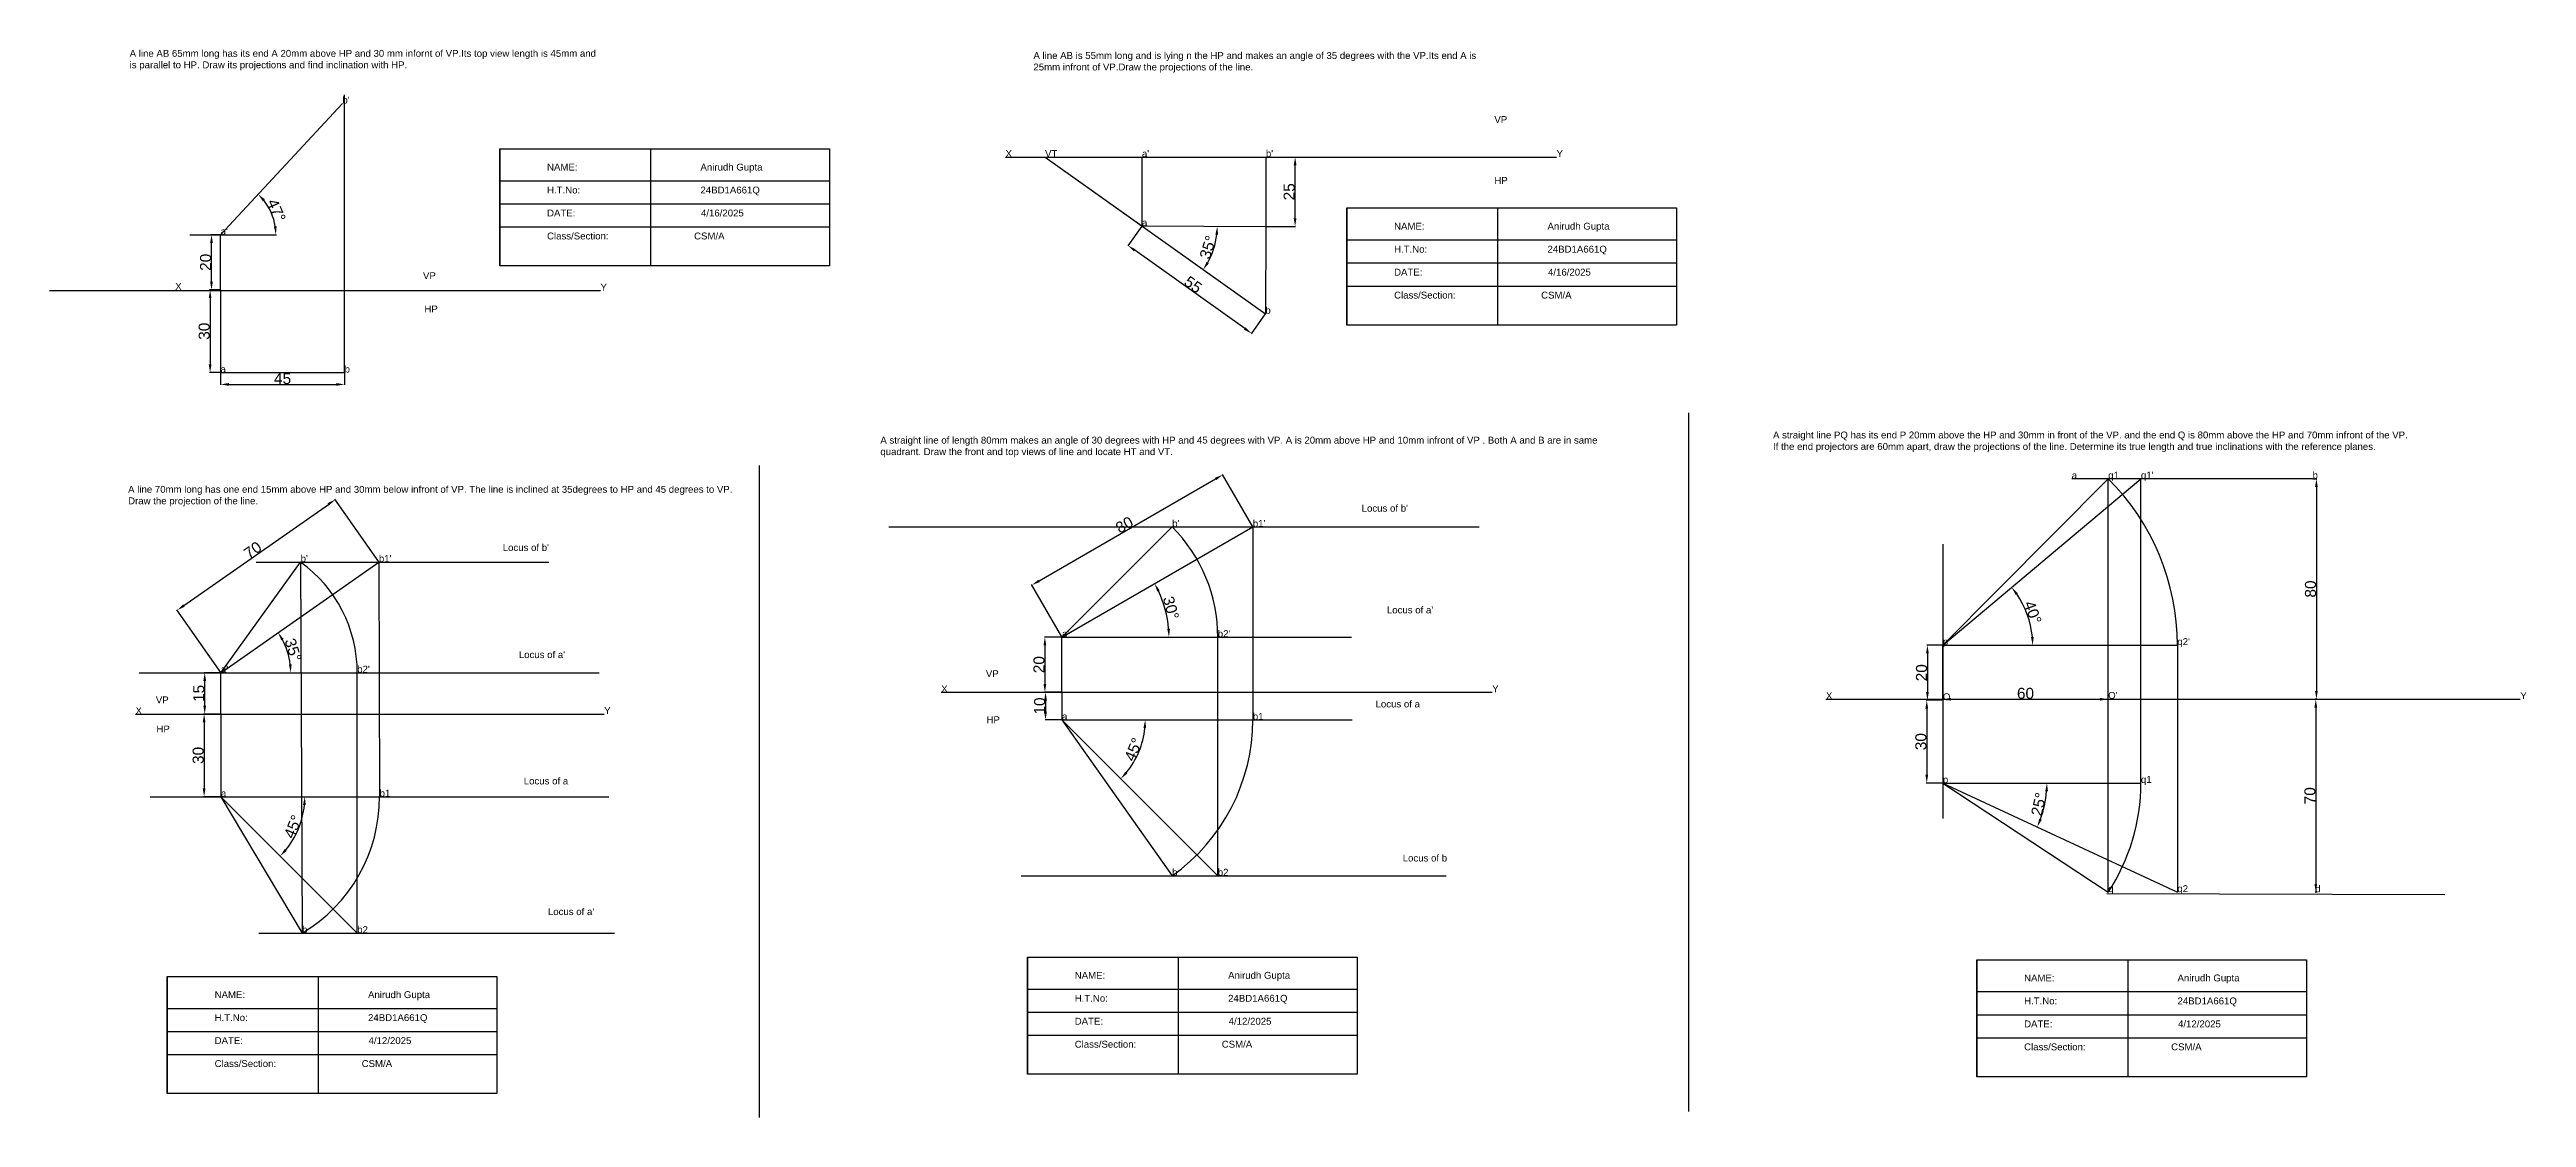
# Model space of a CAD drawing. Header units: millimetres. Extents: x 79 to 8014, y -55 to 1185.
# Drawn here: x 4027 to 4926, y 110 to 497 of the extents above; entities that cross this region are included whole.
import ezdxf

# ---------------------------------------------------------------- set-up
doc = ezdxf.new("R2010")
doc.units = ezdxf.units.MM
doc.header["$MEASUREMENT"] = 0
doc.header["$PDMODE"] = 1
doc.styles.get("Standard").update_dxf_attribs({"font": 'arial.ttf'})
doc.dimstyles.get("Standard").update_dxf_attribs({"dimtxt": 4, "dimasz": 3, "dimexe": 0.18, "dimexo": 0.0625, "dimgap": 0.09, "dimtad": 1, "dimdec": 0, "dimzin": 0, "dimdsep": 46, "dimtxsty": 'Standard', "dimcen": 0.09, "dimclrd": 6, "dimclre": 4, "dimadec": 0, "dimazin": 0, "dimtfac": 1, "dimtdec": 0, "dimtofl": 0, "dimtmove": 0, "dimatfit": 3, "dimfxl": 1, "dimtolj": 1, "dimtzin": 0, "dimarcsym": 1})

# ---------------------------------------------------------------- blocks, each defined once
blk = doc.blocks.new('*D39')
at = {"color": 4, "lineweight": -2, "transparency": 16777216}
for p, q in [((4089.04, 271.24), (4083.06, 271.24)), ((4089.04, 256.24), (4083.06, 256.24))]:
    blk.add_line(p, q, dxfattribs=at)
at = {"color": 6, "lineweight": -2, "transparency": 16777216}
blk.add_line((4083.24, 259.24), (4083.24, 268.24), dxfattribs=at)
at = {"color": 6, "transparency": 16777216}
for points in [[(4082.74, 268.24), (4083.74, 268.24), (4083.24, 271.24)], [(4082.74, 259.24), (4083.74, 259.24), (4083.24, 256.24)]]:
    blk.add_solid(points, dxfattribs=at)
at = {"layer": 'Defpoints', "color": 0, "transparency": 16777216}
for p in [(4083.24, 271.24), (4089.11, 271.24), (4089.11, 256.24)]:
    blk.add_point(p, dxfattribs=at)
at = {"color": 0, "transparency": 16777216, "insert": (4081.11, 263.74), "char_height": 4, "attachment_point": 5, "rotation": 90}
blk.add_mtext('\\A1;15', dxfattribs=at)
blk = doc.blocks.new('*D51')
at = {"color": 4, "lineweight": -2, "transparency": 16777216}
for p, q in [((4089.04, 256.24), (4082.84, 256.24)), ((4089.04, 226.24), (4082.84, 226.24))]:
    blk.add_line(p, q, dxfattribs=at)
at = {"color": 6, "lineweight": -2, "transparency": 16777216}
blk.add_line((4083.02, 253.24), (4083.02, 229.24), dxfattribs=at)
at = {"color": 6, "transparency": 16777216}
for points in [[(4082.52, 253.24), (4083.52, 253.24), (4083.02, 256.24)], [(4082.52, 229.24), (4083.52, 229.24), (4083.02, 226.24)]]:
    blk.add_solid(points, dxfattribs=at)
at = {"layer": 'Defpoints', "color": 0, "transparency": 16777216}
for p in [(4089.11, 256.24), (4083.02, 226.24), (4089.11, 226.24)]:
    blk.add_point(p, dxfattribs=at)
at = {"color": 0, "transparency": 16777216, "insert": (4080.88, 241.24), "char_height": 4, "attachment_point": 5, "rotation": 90}
blk.add_mtext('\\A1;30', dxfattribs=at)
blk = doc.blocks.new('*D52')
at = {"color": 6, "lineweight": -2, "transparency": 16777216}
blk.add_arc((4089.11, 271.24), 25.36, 6.78153, 28.21847, dxfattribs=at)
at = {"color": 6, "transparency": 16777216}
for points in [[(4111.03, 282.97), (4111.88, 283.5), (4109.88, 285.79)], [(4114.79, 274.27), (4113.79, 274.21), (4114.47, 271.24)]]:
    blk.add_solid(points, dxfattribs=at)
at = {"layer": 'Defpoints', "color": 0, "transparency": 16777216}
for p in [(4146.45, 311.39), (4059.49, 271.24), (4089.11, 271.24), (4113.94, 276.37), (4226.39, 271.24)]:
    blk.add_point(p, dxfattribs=at)
at = {"color": 0, "transparency": 16777216, "insert": (4115.33, 279.51), "char_height": 4, "attachment_point": 5, "rotation": 287.5}
blk.add_mtext('\\A1;35°', dxfattribs=at)
blk = doc.blocks.new('*D53')
at = {"color": 6, "lineweight": -2, "transparency": 16777216}
blk.add_arc((4089.11, 226.24), 30.45, 320.64728, 354.35272, dxfattribs=at)
at = {"color": 6, "transparency": 16777216}
for points in [[(4118.91, 223.27), (4119.91, 223.22), (4119.56, 226.24)], [(4113.02, 206.6), (4112.28, 207.27), (4110.64, 204.71)]]:
    blk.add_solid(points, dxfattribs=at)
at = {"layer": 'Defpoints', "color": 0, "transparency": 16777216}
for p in [(4063.48, 226.24), (4089.11, 226.24), (4229.95, 226.24), (4115.48, 211.02), (4138.6, 176.74)]:
    blk.add_point(p, dxfattribs=at)
at = {"color": 0, "transparency": 16777216, "insert": (4115.27, 215.4), "char_height": 4, "attachment_point": 5, "rotation": 67.5}
blk.add_mtext('\\A1;45°', dxfattribs=at)
blk = doc.blocks.new('*D54')
at = {"color": 4, "lineweight": -2, "transparency": 16777216}
for p, q in [((4146.41, 311.44), (4130.48, 334.2)), ((4089.07, 271.29), (4073.13, 294.05))]:
    blk.add_line(p, q, dxfattribs=at)
at = {"color": 6, "lineweight": -2, "transparency": 16777216}
blk.add_line((4075.7, 295.62), (4128.12, 332.33), dxfattribs=at)
at = {"color": 6, "transparency": 16777216}
for points in [[(4127.83, 332.74), (4128.41, 331.92), (4130.58, 334.05)], [(4075.41, 296.03), (4075.98, 295.21), (4073.24, 293.9)]]:
    blk.add_solid(points, dxfattribs=at)
at = {"layer": 'Defpoints', "color": 0, "transparency": 16777216}
for p in [(4130.58, 334.05), (4146.45, 311.39), (4089.11, 271.24)]:
    blk.add_point(p, dxfattribs=at)
at = {"color": 0, "transparency": 16777216, "insert": (4100.69, 315.73), "char_height": 4, "attachment_point": 5, "rotation": 35}
blk.add_mtext('\\A1;70', dxfattribs=at)
blk = doc.blocks.new('*D55')
at = {"color": 6, "lineweight": -2, "transparency": 16777216}
blk.add_arc((4394.41, 284.16), 38.84, 4.42718, 25.57282, dxfattribs=at)
at = {"color": 6, "transparency": 16777216}
for points in [[(4428.99, 300.69), (4429.88, 301.16), (4428.04, 303.58)], [(4433.62, 287.18), (4432.63, 287.14), (4433.24, 284.16)]]:
    blk.add_solid(points, dxfattribs=at)
at = {"layer": 'Defpoints', "color": 0, "transparency": 16777216}
for p in [(4463.69, 324.16), (4432.65, 290.9), (4394.41, 284.16), (4394.41, 284.16), (4499.52, 284.16)]:
    blk.add_point(p, dxfattribs=at)
at = {"color": 0, "transparency": 16777216, "insert": (4433.98, 294.76), "char_height": 4, "attachment_point": 5, "rotation": 285}
blk.add_mtext('\\A1;30°', dxfattribs=at)
blk = doc.blocks.new('*D56')
at = {"color": 6, "lineweight": -2, "transparency": 16777216}
blk.add_arc((4394.41, 254.16), 30.23, 320.68863, 354.31137, dxfattribs=at)
at = {"color": 6, "transparency": 16777216}
for points in [[(4423.99, 251.19), (4424.98, 251.14), (4424.63, 254.16)], [(4418.16, 234.67), (4417.42, 235.35), (4415.78, 232.79)]]:
    blk.add_solid(points, dxfattribs=at)
at = {"layer": 'Defpoints', "color": 0, "transparency": 16777216}
for p in [(4394.41, 254.16), (4394.41, 254.16), (4499.75, 254.16), (4420.58, 239.05), (4450.97, 197.59)]:
    blk.add_point(p, dxfattribs=at)
at = {"color": 0, "transparency": 16777216, "insert": (4420.37, 243.41), "char_height": 4, "attachment_point": 5, "rotation": 67.5}
blk.add_mtext('\\A1;45°', dxfattribs=at)
blk = doc.blocks.new('*D40')
at = {"color": 4, "lineweight": -2, "transparency": 16777216}
for p, q in [((4463.66, 324.22), (4452.69, 343.21)), ((4394.37, 284.22), (4383.41, 303.21))]:
    blk.add_line(p, q, dxfattribs=at)
at = {"color": 6, "lineweight": -2, "transparency": 16777216}
blk.add_line((4386.1, 304.55), (4450.18, 341.55), dxfattribs=at)
at = {"color": 6, "transparency": 16777216}
for points in [[(4449.93, 341.98), (4450.43, 341.12), (4452.78, 343.05)], [(4385.85, 304.98), (4386.35, 304.12), (4383.5, 303.05)]]:
    blk.add_solid(points, dxfattribs=at)
at = {"layer": 'Defpoints', "color": 0, "transparency": 16777216}
for p in [(4452.78, 343.05), (4463.69, 324.16), (4394.41, 284.16)]:
    blk.add_point(p, dxfattribs=at)
at = {"color": 0, "transparency": 16777216, "insert": (4417.07, 324.9), "char_height": 4, "attachment_point": 5, "rotation": 30}
blk.add_mtext('\\A1;80', dxfattribs=at)
blk = doc.blocks.new('*D57')
at = {"color": 4, "lineweight": -2, "transparency": 16777216}
for p, q in [((4394.34, 284.16), (4388.03, 284.16)), ((4394.34, 264.16), (4388.03, 264.16))]:
    blk.add_line(p, q, dxfattribs=at)
at = {"color": 6, "lineweight": -2, "transparency": 16777216}
blk.add_line((4388.21, 281.16), (4388.21, 267.16), dxfattribs=at)
at = {"color": 6, "transparency": 16777216}
for points in [[(4387.71, 281.16), (4388.71, 281.16), (4388.21, 284.16)], [(4387.71, 267.16), (4388.71, 267.16), (4388.21, 264.16)]]:
    blk.add_solid(points, dxfattribs=at)
at = {"layer": 'Defpoints', "color": 0, "transparency": 16777216}
for p in [(4394.41, 284.16), (4388.21, 264.16), (4394.41, 264.16)]:
    blk.add_point(p, dxfattribs=at)
at = {"color": 0, "transparency": 16777216, "insert": (4386.08, 274.16), "char_height": 4, "attachment_point": 5, "rotation": 90}
blk.add_mtext('\\A1;20', dxfattribs=at)
blk = doc.blocks.new('*D58')
at = {"color": 4, "lineweight": -2, "transparency": 16777216}
for p, q in [((4394.34, 264.16), (4388.26, 264.16)), ((4394.34, 254.16), (4388.26, 254.16))]:
    blk.add_line(p, q, dxfattribs=at)
at = {"color": 6, "lineweight": -2, "transparency": 16777216}
blk.add_line((4388.44, 261.16), (4388.44, 257.16), dxfattribs=at)
at = {"color": 6, "transparency": 16777216}
for points in [[(4387.94, 261.16), (4388.94, 261.16), (4388.44, 264.16)], [(4387.94, 257.16), (4388.94, 257.16), (4388.44, 254.16)]]:
    blk.add_solid(points, dxfattribs=at)
at = {"layer": 'Defpoints', "color": 0, "transparency": 16777216}
for p in [(4394.41, 264.16), (4388.44, 254.16), (4394.41, 254.16)]:
    blk.add_point(p, dxfattribs=at)
at = {"color": 0, "transparency": 16777216, "insert": (4386.31, 259.16), "char_height": 4, "attachment_point": 5, "rotation": 90}
blk.add_mtext('\\A1;10', dxfattribs=at)
blk = doc.blocks.new('*D45')
at = {"color": 4, "lineweight": -2, "transparency": 16777216}
for p, q in [((4714.17, 261.67), (4714.17, 261.79)), ((4774.17, 261.67), (4774.17, 261.79))]:
    blk.add_line(p, q, dxfattribs=at)
at = {"color": 6, "lineweight": -2, "transparency": 16777216}
blk.add_line((4717.17, 261.61), (4771.17, 261.61), dxfattribs=at)
at = {"color": 6, "transparency": 16777216}
for points in [[(4717.17, 262.11), (4717.17, 261.11), (4714.17, 261.61)], [(4771.17, 262.11), (4771.17, 261.11), (4774.17, 261.61)]]:
    blk.add_solid(points, dxfattribs=at)
at = {"layer": 'Defpoints', "color": 0, "transparency": 16777216}
for p in [(4714.17, 261.61), (4774.17, 261.61), (4774.17, 261.61)]:
    blk.add_point(p, dxfattribs=at)
at = {"color": 0, "transparency": 16777216, "insert": (4744.17, 263.74), "char_height": 4, "attachment_point": 5}
blk.add_mtext('\\A1;60', dxfattribs=at)
blk = doc.blocks.new('*D46')
at = {"color": 4, "lineweight": -2, "transparency": 16777216}
for p, q in [((4714.11, 281.23), (4708.38, 281.23)), ((4714.11, 261.23), (4708.38, 261.23))]:
    blk.add_line(p, q, dxfattribs=at)
at = {"color": 6, "lineweight": -2, "transparency": 16777216}
blk.add_line((4708.56, 278.23), (4708.56, 264.23), dxfattribs=at)
at = {"color": 6, "transparency": 16777216}
for points in [[(4708.06, 278.23), (4709.06, 278.23), (4708.56, 281.23)], [(4708.06, 264.23), (4709.06, 264.23), (4708.56, 261.23)]]:
    blk.add_solid(points, dxfattribs=at)
at = {"layer": 'Defpoints', "color": 0, "transparency": 16777216}
for p in [(4714.17, 281.23), (4708.56, 261.23), (4714.17, 261.23)]:
    blk.add_point(p, dxfattribs=at)
at = {"color": 0, "transparency": 16777216, "insert": (4706.43, 271.23), "char_height": 4, "attachment_point": 5, "rotation": 90}
blk.add_mtext('\\A1;20', dxfattribs=at)
blk = doc.blocks.new('*D47')
at = {"color": 4, "lineweight": -2, "transparency": 16777216}
for p, q in [((4714.11, 261.23), (4708.15, 261.23)), ((4714.11, 231.23), (4708.15, 231.23))]:
    blk.add_line(p, q, dxfattribs=at)
at = {"color": 6, "lineweight": -2, "transparency": 16777216}
blk.add_line((4708.33, 258.23), (4708.33, 234.23), dxfattribs=at)
at = {"color": 6, "transparency": 16777216}
for points in [[(4707.83, 258.23), (4708.83, 258.23), (4708.33, 261.23)], [(4707.83, 234.23), (4708.83, 234.23), (4708.33, 231.23)]]:
    blk.add_solid(points, dxfattribs=at)
at = {"layer": 'Defpoints', "color": 0, "transparency": 16777216}
for p in [(4714.17, 261.23), (4708.33, 231.23), (4714.17, 231.23)]:
    blk.add_point(p, dxfattribs=at)
at = {"color": 0, "transparency": 16777216, "insert": (4706.19, 246.23), "char_height": 4, "attachment_point": 5, "rotation": 90}
blk.add_mtext('\\A1;30', dxfattribs=at)
blk = doc.blocks.new('*D48')
at = {"color": 4, "lineweight": -2, "transparency": 16777216}
for p, q in [((4848.41, 341.61), (4849.94, 341.61)), ((4848.41, 261.61), (4849.94, 261.61))]:
    blk.add_line(p, q, dxfattribs=at)
at = {"color": 6, "lineweight": -2, "transparency": 16777216}
blk.add_line((4849.76, 338.61), (4849.76, 264.61), dxfattribs=at)
at = {"color": 6, "transparency": 16777216}
for points in [[(4849.26, 338.61), (4850.26, 338.61), (4849.76, 341.61)], [(4849.26, 264.61), (4850.26, 264.61), (4849.76, 261.61)]]:
    blk.add_solid(points, dxfattribs=at)
at = {"layer": 'Defpoints', "color": 0, "transparency": 16777216}
for p in [(4848.35, 341.61), (4848.35, 261.61), (4849.76, 261.61)]:
    blk.add_point(p, dxfattribs=at)
at = {"color": 0, "transparency": 16777216, "insert": (4847.63, 301.61), "char_height": 4, "attachment_point": 5, "rotation": 90}
blk.add_mtext('\\A1;80', dxfattribs=at)
blk = doc.blocks.new('*D38')
at = {"color": 4, "lineweight": -2, "transparency": 16777216}
for p, q in [((4849.88, 261.61), (4849.35, 261.61)), ((4849.88, 191.61), (4849.35, 191.61))]:
    blk.add_line(p, q, dxfattribs=at)
at = {"color": 6, "lineweight": -2, "transparency": 16777216}
blk.add_line((4849.53, 258.61), (4849.53, 194.61), dxfattribs=at)
at = {"color": 6, "transparency": 16777216}
for points in [[(4849.03, 258.61), (4850.03, 258.61), (4849.53, 261.61)], [(4849.03, 194.61), (4850.03, 194.61), (4849.53, 191.61)]]:
    blk.add_solid(points, dxfattribs=at)
at = {"layer": 'Defpoints', "color": 0, "transparency": 16777216}
for p in [(4849.94, 261.61), (4849.53, 191.61), (4849.94, 191.61)]:
    blk.add_point(p, dxfattribs=at)
at = {"color": 0, "transparency": 16777216, "insert": (4847.4, 226.61), "char_height": 4, "attachment_point": 5, "rotation": 90}
blk.add_mtext('\\A1;70', dxfattribs=at)
blk = doc.blocks.new('*D49')
at = {"color": 6, "lineweight": -2, "transparency": 16777216}
blk.add_arc((4714.17, 281.23), 32.61, 5.27322, 34.74935, dxfattribs=at)
at = {"color": 6, "transparency": 16777216}
for points in [[(4740.56, 299.51), (4741.36, 300.12), (4739.14, 302.2)], [(4747.14, 284.25), (4746.14, 284.2), (4746.78, 281.23)]]:
    blk.add_solid(points, dxfattribs=at)
at = {"layer": 'Defpoints', "color": 0, "transparency": 16777216}
for p in [(4786.07, 341.61), (4745.9, 288.75), (4714.17, 281.23), (4714.17, 281.23), (4799.29, 281.23)]:
    blk.add_point(p, dxfattribs=at)
at = {"color": 0, "transparency": 16777216, "insert": (4746.81, 293.12), "char_height": 4, "attachment_point": 5, "rotation": 290.01129}
blk.add_mtext('\\A1;40°', dxfattribs=at)
blk = doc.blocks.new('*D50')
at = {"color": 6, "lineweight": -2, "transparency": 16777216}
blk.add_arc((4714.17, 231.23), 37.78, 339.59013, 355.44951, dxfattribs=at)
at = {"color": 6, "transparency": 16777216}
for points in [[(4751.33, 228.25), (4752.33, 228.21), (4751.95, 231.23)], [(4750.04, 217.86), (4749.12, 218.24), (4748.42, 215.28)]]:
    blk.add_solid(points, dxfattribs=at)
at = {"layer": 'Defpoints', "color": 0, "transparency": 16777216}
for p in [(4714.17, 231.23), (4714.17, 231.23), (4786.07, 231.23), (4750.37, 220.41), (4799.29, 191.61)]:
    blk.add_point(p, dxfattribs=at)
at = {"color": 0, "transparency": 16777216, "insert": (4748.98, 223.52), "char_height": 4, "attachment_point": 5, "rotation": 77.51982}
blk.add_mtext('\\A1;25°', dxfattribs=at)
blk = doc.blocks.new('*D79')
at = {"color": 4, "lineweight": -2, "transparency": 16777216}
for p, q in [((4089, 380.07), (4089, 375.66)), ((4134, 380.08), (4134, 375.66))]:
    blk.add_line(p, q, dxfattribs=at)
at = {"color": 6, "lineweight": -2, "transparency": 16777216}
blk.add_line((4092, 375.84), (4131, 375.84), dxfattribs=at)
at = {"color": 6, "transparency": 16777216}
for points in [[(4092, 376.34), (4092, 375.34), (4089, 375.84)], [(4131, 376.34), (4131, 375.34), (4134, 375.84)]]:
    blk.add_solid(points, dxfattribs=at)
at = {"layer": 'Defpoints', "color": 0, "transparency": 16777216}
for p in [(4089, 380.13), (4134, 380.15), (4134, 375.84)]:
    blk.add_point(p, dxfattribs=at)
at = {"color": 0, "transparency": 16777216, "insert": (4111.5, 377.96), "char_height": 4, "attachment_point": 5}
blk.add_mtext('\\A1;45', dxfattribs=at)
blk = doc.blocks.new('*D80')
at = {"color": 4, "lineweight": -2, "transparency": 16777216}
for p, q in [((4088.94, 430.13), (4085.52, 430.13)), ((4088.94, 410.13), (4085.52, 410.13))]:
    blk.add_line(p, q, dxfattribs=at)
at = {"color": 6, "lineweight": -2, "transparency": 16777216}
blk.add_line((4085.7, 413.13), (4085.7, 427.13), dxfattribs=at)
at = {"color": 6, "transparency": 16777216}
for points in [[(4085.2, 427.13), (4086.2, 427.13), (4085.7, 430.13)], [(4085.2, 413.13), (4086.2, 413.13), (4085.7, 410.13)]]:
    blk.add_solid(points, dxfattribs=at)
at = {"layer": 'Defpoints', "color": 0, "transparency": 16777216}
for p in [(4085.7, 430.13), (4089, 430.13), (4089, 410.13)]:
    blk.add_point(p, dxfattribs=at)
at = {"color": 0, "transparency": 16777216, "insert": (4083.57, 420.13), "char_height": 4, "attachment_point": 5, "rotation": 90}
blk.add_mtext('\\A1;20', dxfattribs=at)
blk = doc.blocks.new('*D78')
at = {"color": 4, "lineweight": -2, "transparency": 16777216}
for p, q in [((4088.94, 410.13), (4085.02, 410.13)), ((4088.94, 380.13), (4085.02, 380.13))]:
    blk.add_line(p, q, dxfattribs=at)
at = {"color": 6, "lineweight": -2, "transparency": 16777216}
blk.add_line((4085.2, 407.13), (4085.2, 383.13), dxfattribs=at)
at = {"color": 6, "transparency": 16777216}
for points in [[(4084.7, 407.13), (4085.7, 407.13), (4085.2, 410.13)], [(4084.7, 383.13), (4085.7, 383.13), (4085.2, 380.13)]]:
    blk.add_solid(points, dxfattribs=at)
at = {"layer": 'Defpoints', "color": 0, "transparency": 16777216}
for p in [(4089, 410.13), (4085.2, 380.13), (4089, 380.13)]:
    blk.add_point(p, dxfattribs=at)
at = {"color": 0, "transparency": 16777216, "insert": (4083.06, 395.13), "char_height": 4, "attachment_point": 5, "rotation": 90}
blk.add_mtext('\\A1;30', dxfattribs=at)
blk = doc.blocks.new('*D81')
at = {"color": 4, "lineweight": -2, "transparency": 16777216}
blk.add_line((4102.5, 430.13), (4109.25, 430.13), dxfattribs=at)
at = {"color": 6, "lineweight": -2, "transparency": 16777216}
blk.add_arc((4089, 430.13), 20.07, 8.5728, 38.53834, dxfattribs=at)
at = {"color": 6, "transparency": 16777216}
for points in [[(4104.33, 442.3), (4105.06, 442.98), (4102.66, 444.84)], [(4109.34, 433.16), (4108.35, 433.09), (4109.07, 430.13)]]:
    blk.add_solid(points, dxfattribs=at)
at = {"layer": 'Defpoints', "color": 0, "transparency": 16777216}
for p in [(4133.24, 477.76), (4108.32, 435.56), (4077.84, 430.13), (4089, 430.13), (4102.44, 430.13)]:
    blk.add_point(p, dxfattribs=at)
at = {"color": 0, "transparency": 16777216, "insert": (4109.31, 438.99), "char_height": 4, "attachment_point": 5, "rotation": 293.55557}
blk.add_mtext('\\A1;47°', dxfattribs=at)
blk = doc.blocks.new('*D83')
at = {"color": 6, "lineweight": -2, "transparency": 16777216}
blk.add_arc((4423.43, 433.34), 27.35, 330.87189, 353.39206, dxfattribs=at)
at = {"color": 6, "transparency": 16777216}
for points in [[(4450.1, 430.22), (4451.1, 430.16), (4450.78, 433.19)], [(4447.74, 419.76), (4446.9, 420.3), (4445.72, 417.49)]]:
    blk.add_solid(points, dxfattribs=at)
at = {"layer": 'Defpoints', "color": 0, "transparency": 16777216}
for p in [(4388.28, 458.34), (4423.43, 433.34), (4468.43, 433.09), (4448.47, 422.34), (4468.25, 401.47)]:
    blk.add_point(p, dxfattribs=at)
at = {"color": 0, "transparency": 16777216, "insert": (4447.43, 425.6), "char_height": 4, "attachment_point": 5, "rotation": 72.13198}
blk.add_mtext('\\A1;35°', dxfattribs=at)
blk = doc.blocks.new('*D82')
at = {"color": 4, "lineweight": -2, "transparency": 16777216}
for p, q in [((4423.4, 433.29), (4418.27, 426.08)), ((4468.22, 401.42), (4463.1, 394.21))]:
    blk.add_line(p, q, dxfattribs=at)
at = {"color": 6, "lineweight": -2, "transparency": 16777216}
blk.add_line((4460.75, 396.1), (4420.82, 424.49), dxfattribs=at)
at = {"color": 6, "transparency": 16777216}
for points in [[(4421.11, 424.9), (4420.53, 424.09), (4418.38, 426.23)], [(4461.04, 396.5), (4460.46, 395.69), (4463.2, 394.36)]]:
    blk.add_solid(points, dxfattribs=at)
at = {"layer": 'Defpoints', "color": 0, "transparency": 16777216}
for p in [(4423.43, 433.34), (4418.38, 426.23), (4468.25, 401.47)]:
    blk.add_point(p, dxfattribs=at)
at = {"color": 0, "transparency": 16777216, "insert": (4442.02, 412.03), "char_height": 4, "attachment_point": 5, "rotation": 324.58294}
blk.add_mtext('\\A1;55', dxfattribs=at)
blk = doc.blocks.new('*D84')
at = {"color": 4, "lineweight": -2, "transparency": 16777216}
for p, q in [((4468.49, 458.34), (4479.21, 458.34)), ((4468.49, 433.09), (4479.21, 433.09))]:
    blk.add_line(p, q, dxfattribs=at)
at = {"color": 6, "lineweight": -2, "transparency": 16777216}
blk.add_line((4479.03, 436.09), (4479.03, 455.34), dxfattribs=at)
at = {"color": 6, "transparency": 16777216}
for points in [[(4478.53, 455.34), (4479.53, 455.34), (4479.03, 458.34)], [(4478.53, 436.09), (4479.53, 436.09), (4479.03, 433.09)]]:
    blk.add_solid(points, dxfattribs=at)
at = {"layer": 'Defpoints', "color": 0, "transparency": 16777216}
for p in [(4468.43, 458.34), (4479.03, 458.34), (4468.43, 433.09)]:
    blk.add_point(p, dxfattribs=at)
at = {"color": 0, "transparency": 16777216, "insert": (4476.9, 445.72), "char_height": 4, "attachment_point": 5, "rotation": 90}
blk.add_mtext('\\A1;25', dxfattribs=at)

msp = doc.modelspace()

# ---------------------------------------------------------------- linework, layer by layer
at = {"color": 32, "true_color": 0xcd6928}
for p, q in [((4089, 430.13), (4133.24, 477.76)), ((4423.43, 458.34), (4468.43, 458.34)), ((4714.17, 281.23), (4774.17, 341.61)), ((4394.41, 284.16), (4434.41, 324.16)), ((4394.41, 254.16), (4434.41, 197.59)), ((4714.17, 231.23), (4774.17, 191.61))]:
    msp.add_line(p, q, dxfattribs=at)
for p, q in [((4134, 380.15), (4134, 480.89)), ((4190.32, 461.3), (4309.99, 461.3)), ((4190.32, 461.3), (4190.32, 418.8)), ((4245.1, 461.3), (4245.1, 418.8)), ((4190.32, 449.71), (4309.99, 449.71)), ((4373.93, 458.34), (4573.93, 458.34)), ((4388.28, 458.34), (4468.25, 401.47)), ((4388.28, 458.34), (4423.43, 433.34)), ((4423.43, 458.34), (4423.43, 433.34)), ((4468.43, 458.34), (4468.43, 433.34)), ((4190.32, 441.34), (4309.99, 441.34)), ((4190.32, 432.97), (4309.99, 432.97)), ((4423.43, 433.34), (4468.43, 433.09)), ((4468.43, 433.34), (4468.25, 401.47)), ((4497.77, 439.86), (4617.44, 439.86)), ((4497.77, 439.86), (4497.77, 397.35)), ((4552.55, 439.86), (4552.55, 397.35)), ((4077.84, 430.13), (4102.44, 430.13)), ((4089, 410.13), (4089, 430.13)), ((4497.77, 428.27), (4617.44, 428.27)), ((4497.77, 419.89), (4617.44, 419.89)), ((4026.91, 409.88), (4226.91, 409.88)), ((4089, 410.13), (4089, 380.13)), ((4497.77, 411.52), (4617.44, 411.52)), ((4089, 380.13), (4134, 380.15)), ((4089, 380.13), (4134, 380.15)), ((4621.84, 365.56), (4621.84, 112)), ((4284.54, 346.46), (4284.54, 109.9)), ((4714.17, 281.23), (4786.07, 341.61)), ((4848.35, 341.61), (4760.92, 341.61)), ((4774.17, 191.61), (4774.17, 341.61)), ((4786.07, 231.23), (4786.07, 341.61)), ((4331.52, 324.16), (4545.84, 324.16)), ((4394.41, 284.16), (4463.69, 324.16)), ((4463.69, 324.16), (4463.69, 254.16)), ((4714.17, 317.86), (4714.17, 218.36)), ((4089.11, 271.24), (4146.45, 311.39)), ((4089.11, 271.24), (4118.05, 311.39)), ((4101.88, 311.39), (4208.2, 311.39)), ((4118.05, 311.39), (4118.58, 176.74)), ((4146.45, 311.39), (4146.72, 226.24)), ((4394.41, 264.16), (4394.41, 284.16)), ((4394.41, 284.16), (4499.52, 284.16)), ((4394.41, 284.16), (4394.41, 284.16)), ((4450.97, 197.59), (4450.97, 284.16)), ((4714.17, 261.23), (4714.17, 281.23)), ((4714.17, 281.23), (4799.29, 281.23)), ((4799.29, 281.23), (4799.29, 191.61)), ((4059.49, 271.24), (4226.39, 271.24)), ((4089.11, 256.24), (4089.11, 271.24)), ((4138.6, 176.74), (4138.6, 271.24)), ((4350.59, 264.16), (4550.59, 264.16)), ((4394.41, 264.16), (4394.41, 254.16)), ((4671.74, 261.61), (4923.75, 261.61)), ((4714.17, 261.61), (4774.17, 261.61)), ((4714.17, 261.23), (4714.17, 231.23)), ((4058.13, 256.24), (4228.25, 256.24)), ((4089.11, 256.24), (4089.11, 226.24)), ((4394.41, 254.16), (4499.75, 254.16)), ((4394.41, 254.16), (4450.97, 197.59)), ((4063.48, 226.24), (4229.95, 226.24)), ((4089.11, 226.24), (4138.6, 176.74)), ((4089.11, 226.24), (4118.58, 176.74)), ((4714.17, 231.23), (4786.07, 231.23)), ((4714.17, 231.23), (4799.29, 191.61)), ((4379.65, 197.59), (4533.81, 197.59)), ((4896.43, 190.7), (4773.66, 190.97)), ((4102.83, 176.74), (4231.96, 176.74)), ((4381.86, 168.07), (4501.53, 168.07)), ((4381.86, 168.07), (4381.86, 125.57)), ((4436.64, 168.07), (4436.64, 125.57)), ((4726.47, 167.12), (4846.14, 167.12)), ((4726.47, 167.12), (4726.47, 124.62)), ((4781.25, 167.12), (4781.25, 124.62)), ((4069.65, 161.05), (4189.32, 161.05)), ((4069.65, 161.05), (4069.65, 118.55)), ((4124.44, 161.05), (4124.44, 118.55)), ((4381.86, 156.48), (4501.53, 156.48)), ((4726.47, 155.53), (4846.14, 155.53)), ((4069.65, 149.46), (4189.32, 149.46)), ((4381.86, 148.11), (4501.53, 148.11)), ((4726.47, 147.16), (4846.14, 147.16)), ((4069.65, 141.09), (4189.32, 141.09)), ((4381.86, 139.74), (4501.53, 139.74)), ((4726.47, 138.78), (4846.14, 138.78)), ((4069.65, 132.72), (4189.32, 132.72))]:
    msp.add_line(p, q)
for points in [[(4190.32, 461.3), (4309.99, 461.3), (4309.99, 418.8), (4190.32, 418.8)], [(4497.77, 439.86), (4617.44, 439.86), (4617.44, 397.35), (4497.77, 397.35)], [(4381.86, 168.07), (4501.53, 168.07), (4501.53, 125.57), (4381.86, 125.57)], [(4726.47, 167.12), (4846.14, 167.12), (4846.14, 124.62), (4726.47, 124.62)], [(4069.65, 161.05), (4189.32, 161.05), (4189.32, 118.55), (4069.65, 118.55)]]:
    msp.add_lwpolyline(points, close=True)
for centre, radius, start, end in [((4714.17, 281.23), 85.12, 0, 45.18086), ((4394.41, 284.16), 56.57, 0, 45), ((4089.11, 271.24), 49.5, 0, 54.20938), ((4089.11, 226.24), 57.61, 30.77349, 31.3827), ((4394.41, 254.16), 69.28, 305.26439, 0), ((4089.11, 226.24), 57.61, 300.77349, 0.18077), ((4714.17, 231.23), 71.9, 326.56237, 0)]:
    msp.add_arc(centre, radius, start, end)

# ---------------------------------------------------------------- texts
for s, p in [("b'", (4133.24, 477.76)), ('VP', (4551.37, 470.68)), ('X', (4373.93, 458.34)), ('VT', (4388.28, 458.34)), ("a'", (4423.43, 458.34)), ("b'", (4468.43, 458.34)), ('Y', (4573.93, 458.34)), ('HP', (4551.37, 448.58)), ("a'", (4089, 430.13)), ('a', (4423.43, 433.34)), ('VP', (4162.47, 414.06)), ('X', (4072.53, 410.13)), ('Y', (4226.91, 409.88)), ('HP', (4162.99, 401.96)), ('b', (4468.25, 401.47)), ('a', (4089, 380.13)), ('b', (4134, 380.15)), ('a', (4760.92, 341.61)), ('q1', (4774.17, 341.65)), ("q1'", (4786.07, 341.65)), ('b', (4848.35, 341.65)), ("b'", (4434.41, 324.16)), ("b1'", (4463.69, 324.16)), ("Locus of b'", (4503.2, 329.66)), ("Locus of b' ", (4191.41, 315.41)), ("b'", (4118.05, 311.43)), ("b1'", (4146.45, 311.43)), ("Locus of a'", (4512.37, 292.78)), ("Locus of a'", (4197.26, 276.54)), ("a'", (4394.41, 284.16)), ("b2'", (4450.97, 284.16)), ("p'", (4714.17, 281.27)), ("q2'", (4799.29, 281.27)), ("a'", (4089.11, 271.28)), ("b2'", (4138.6, 271.28)), ('VP', (4366.79, 269.65)), ('VP', (4065.5, 260.14)), ('X', (4350.59, 264.16)), ('Locus of a', (4508.24, 258.65)), ('Y', (4550.59, 264.16)), ('X', (4671.74, 261.65)), ('O', (4714.17, 261.27)), ("O'", (4774.17, 261.77)), ('Y', (4923.75, 261.65)), ('X', (4058.13, 256.24)), ('HP', (4065.72, 249.58)), ('Y', (4228.25, 256.28)), ('HP', (4367.02, 252.93)), ('a', (4394.41, 254.16)), ('b1', (4463.69, 254.16)), ('q1', (4786.07, 231.27)), ('a', (4089.11, 226.24)), ('b1', (4146.72, 226.28)), ('Locus of a', (4199.06, 230.71)), ('p', (4714.17, 231.27)), ('b', (4434.41, 197.59)), ('b2', (4450.97, 197.59)), ('Locus of b', (4518.1, 202.76)), ('q', (4774.17, 191.65)), ('q2', (4799.29, 191.65)), ('d', (4849.35, 191.61)), ("Locus of a'", (4207.82, 183.31)), ('b', (4118.58, 176.79)), ('b2', (4138.6, 176.79))]:
    msp.add_text(s, height=2.5).set_placement(p)
at = {"char_height": 2.5, "attachment_point": 1}
for s, width, insert in [('A line AB 65mm long has its end A 20mm above HP and 30 mm infornt of VP.Its top view length is 45mm and is parallel to HP. Draw its projections and find inclination with HP.', 170.5, (4056, 497.19)), ('A line AB is 55mm long and is lying n the HP and makes an angle of 35 degrees with the VP.Its end A is 25mm infront of VP.Draw the projections of the line.', 163.9367, (4384.05, 496.41)), ('NAME:                                              Anirudh Gupta\\P\\PH.T.No:                                             24BD1A661Q\\P\\PDATE:                                               4/16/2025\\P\\PClass/Section:                                CSM/A', 150.3939, (4207.5, 455.94)), ('NAME:                                              Anirudh Gupta\\P\\PH.T.No:                                             24BD1A661Q\\P\\PDATE:                                               4/16/2025\\P\\PClass/Section:                                CSM/A', 150.3939, (4514.96, 434.49)), ('A straight line of length 80mm makes an angle of 30 degrees with HP and 45 degrees with VP. A is 20mm above HP and 10mm infront of VP . Both A and B are in same quadrant. Draw the front and top views of line and locate HT and VT.', 259.8589, (4328.49, 356.86)), ('A straight line PQ has its end P 20mm above the HP and 30mm in front of the VP. and the end Q is 80mm above the HP and 70mm infront of the VP.\\PIf the end projectors are 60mm apart, draw the projections of the line. Determine its true length and true inclinations with the reference planes.', 270.3821, (4652.51, 358.74)), ('A line 70mm long has one end 15mm above HP and 30mm below infront of VP. The line is inclined at 35degrees to HP and 45 degrees to VP.\\PDraw the projection of the line.', 268.4068, (4055.44, 339.02)), ('NAME:                                              Anirudh Gupta\\P\\PH.T.No:                                             24BD1A661Q\\P\\PDATE:                                               4/12/2025\\P\\PClass/Section:                                CSM/A', 150.3939, (4399.04, 162.71)), ('NAME:                                              Anirudh Gupta\\P\\PH.T.No:                                             24BD1A661Q\\P\\PDATE:                                               4/12/2025\\P\\PClass/Section:                                CSM/A', 150.3939, (4743.65, 161.75)), ('NAME:                                              Anirudh Gupta\\P\\PH.T.No:                                             24BD1A661Q\\P\\PDATE:                                               4/12/2025\\P\\PClass/Section:                                CSM/A', 150.3939, (4086.84, 155.69))]:
    msp.add_mtext_dynamic_manual_height_columns(s, width=width, gutter_width=12.5, heights=[0], dxfattribs=dict(at, insert=insert))

# ---------------------------------------------------------------- dimensions: what is measured, and where the dimension line sits
for base, line1, line2, picture, middle in [((4108.32, 435.56), ((4089, 430.13), (4133.24, 477.76)), ((4077.84, 430.13), (4102.44, 430.13)), '*D81', (4109.31, 438.99)), ((4448.47, 422.34), ((4423.43, 433.34), (4468.43, 433.09)), ((4388.28, 458.34), (4468.25, 401.47)), '*D83', (4447.43, 425.6)), ((4745.9, 288.75), ((4714.17, 281.23), (4786.07, 341.61)), ((4714.17, 281.23), (4799.29, 281.23)), '*D49', (4746.81, 293.12)), ((4432.65, 290.9), ((4394.41, 284.16), (4463.69, 324.16)), ((4394.41, 284.16), (4499.52, 284.16)), '*D55', (4433.98, 294.76)), ((4113.94, 276.37), ((4089.11, 271.24), (4146.45, 311.39)), ((4059.49, 271.24), (4226.39, 271.24)), '*D52', (4115.33, 279.51)), ((4420.58, 239.05), ((4394.41, 254.16), (4499.75, 254.16)), ((4394.41, 254.16), (4450.97, 197.59)), '*D56', (4420.37, 243.41)), ((4115.48, 211.02), ((4089.11, 226.24), (4138.6, 176.74)), ((4063.48, 226.24), (4229.95, 226.24)), '*D53', (4115.27, 215.4)), ((4750.37, 220.41), ((4714.17, 231.23), (4786.07, 231.23)), ((4714.17, 231.23), (4799.29, 191.61)), '*D50', (4748.98, 223.52))]:
    dim = msp.add_angular_dim_2l(base=base, line1=line1, line2=line2, dimstyle='Standard')
    dim.commit()
    dim.dimension.update_dxf_attribs({"geometry": picture, "text_midpoint": middle})
dim = msp.add_linear_dim(base=(4479.03, 458.34), p1=(4468.43, 433.09), p2=(4468.43, 458.34), angle=90, text='25', dimstyle='Standard')
dim.commit()
dim.dimension.update_dxf_attribs({"geometry": '*D84', "text_midpoint": (4476.9, 445.72)})
for p1, p2, distance, picture, middle in [((4468.25, 401.47), (4423.43, 433.34), 8.72, '*D82', (4442.02, 412.03)), ((4394.41, 284.16), (4463.69, 324.16), 21.81, '*D40', (4417.07, 324.9)), ((4089.11, 271.24), (4146.45, 311.39), 27.66, '*D54', (4100.69, 315.73))]:
    dim = msp.add_aligned_dim(p1=p1, p2=p2, distance=distance, dimstyle='Standard')
    dim.commit()
    dim.dimension.update_dxf_attribs({"geometry": picture, "text_midpoint": middle})
for base, p1, p2, picture, middle in [((4085.7, 430.13), (4089, 410.13), (4089, 430.13), '*D80', (4083.57, 420.13)), ((4085.2, 380.13), (4089, 410.13), (4089, 380.13), '*D78', (4083.06, 395.13)), ((4849.76, 261.61), (4848.35, 341.61), (4848.35, 261.61), '*D48', (4847.63, 301.61)), ((4388.21, 264.16), (4394.41, 284.16), (4394.41, 264.16), '*D57', (4386.08, 274.16)), ((4708.56, 261.23), (4714.17, 281.23), (4714.17, 261.23), '*D46', (4706.43, 271.23)), ((4083.24, 271.24), (4089.11, 256.24), (4089.11, 271.24), '*D39', (4081.11, 263.74)), ((4388.44, 254.16), (4394.41, 264.16), (4394.41, 254.16), '*D58', (4386.31, 259.16)), ((4708.33, 231.23), (4714.17, 261.23), (4714.17, 231.23), '*D47', (4706.19, 246.23)), ((4849.53, 191.61), (4849.94, 261.61), (4849.94, 191.61), '*D38', (4847.4, 226.61)), ((4083.02, 226.24), (4089.11, 256.24), (4089.11, 226.24), '*D51', (4080.88, 241.24))]:
    dim = msp.add_linear_dim(base=base, p1=p1, p2=p2, angle=90, dimstyle='Standard')
    dim.commit()
    dim.dimension.update_dxf_attribs({"geometry": picture, "text_midpoint": middle})
for base, p1, p2, picture, middle in [((4134, 375.84), (4089, 380.13), (4134, 380.15), '*D79', (4111.5, 377.96)), ((4774.17, 261.61), (4714.17, 261.61), (4774.17, 261.61), '*D45', (4744.17, 263.74))]:
    dim = msp.add_linear_dim(base=base, p1=p1, p2=p2, dimstyle='Standard')
    dim.commit()
    dim.dimension.update_dxf_attribs({"geometry": picture, "text_midpoint": middle})

doc.saveas('drawing.dxf')
